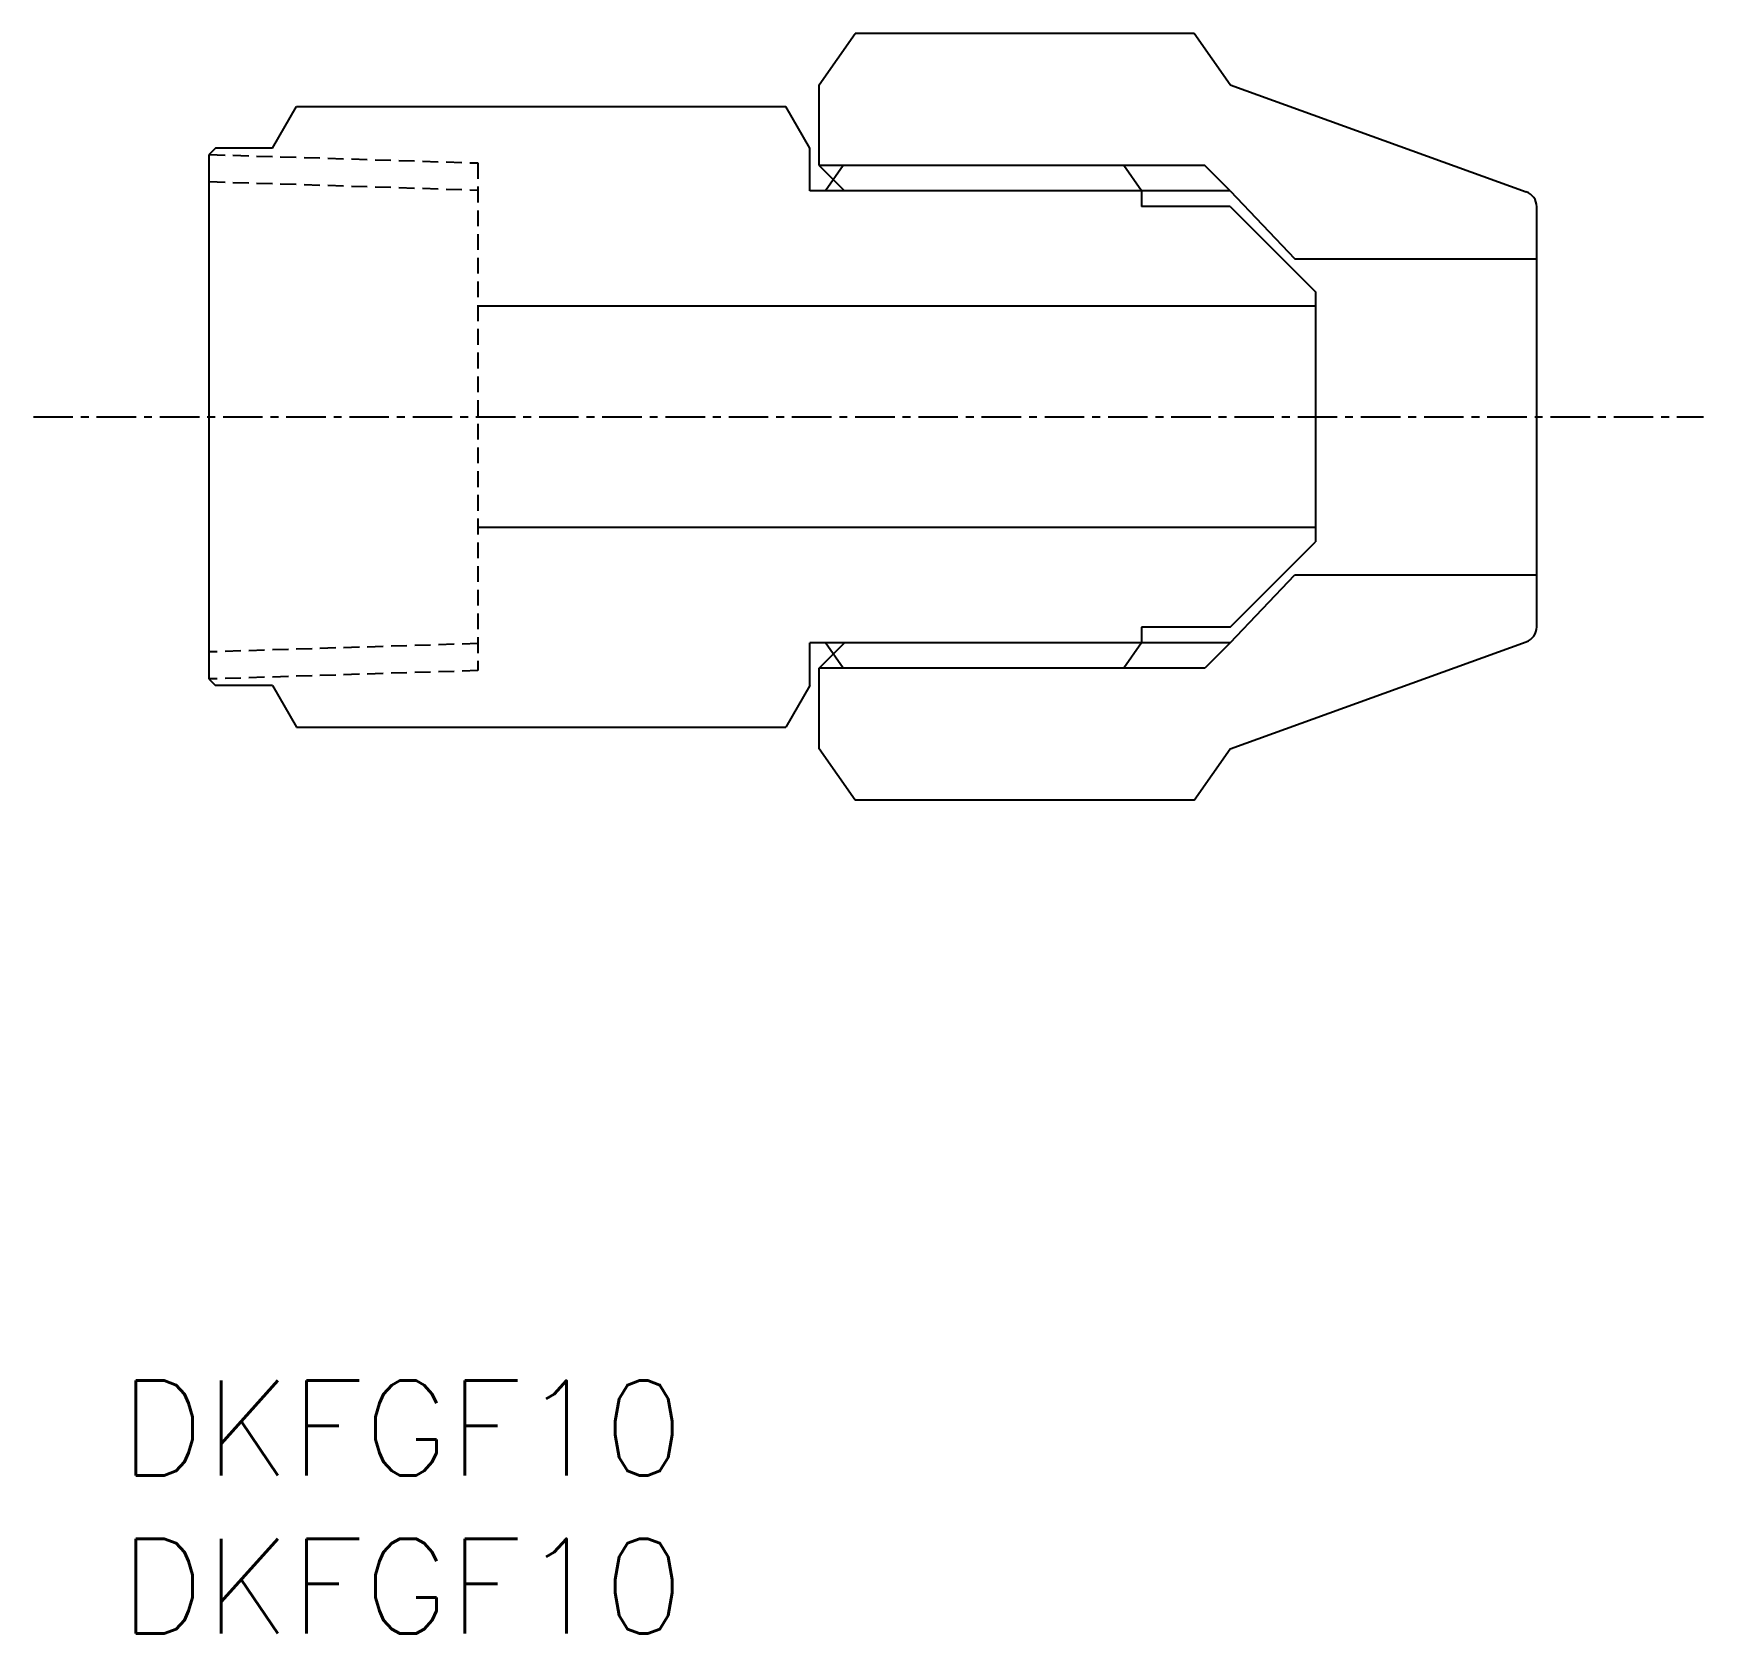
# Model space of a CAD drawing. Extents: x 117 to 169.8, y 69.7 to 120.3.
import ezdxf
from ezdxf.enums import TextEntityAlignment as Align

# ---------------------------------------------------------------- set-up
doc = ezdxf.new("R2010")
doc.units = 0
doc.linetypes.add('CENTER', pattern=[2, 1.25, -0.25, 0.25, -0.25])
doc.linetypes.add('DASHED', pattern=[0.75, 0.5, -0.25])
doc.layers.get('0').update_dxf_attribs({"linetype": 'CONTINUOUS'})
doc.layers.add('CENTER', color=1, linetype='CENTER')
doc.styles.get("Standard").update_dxf_attribs({"font": 'txt.shx', "bigfont": 'extfont.shx'})

msp = doc.modelspace()

# ---------------------------------------------------------------- linework, layer by layer
at = {"color": 7, "linetype": 'CONTINUOUS'}
for p, q in [((141.847, 118.637), (142.984, 120.261)), ((153.709, 120.261), (142.984, 120.261)), ((154.847, 118.637), (153.709, 120.261)), ((141.847, 116.087), (141.847, 118.637)), ((154.847, 118.637), (164.212, 115.254)), ((124.547, 116.637), (125.306, 117.952)), ((125.306, 117.952), (140.787, 117.952)), ((141.547, 116.637), (140.787, 117.952)), ((122.747, 116.637), (122.547, 116.437)), ((122.547, 99.837), (122.547, 116.437)), ((124.547, 116.637), (122.747, 116.637)), ((141.547, 115.287), (141.547, 116.637)), ((141.547, 115.287), (141.547, 116.637)), ((141.847, 116.087), (142.647, 115.287)), ((142.607, 116.087), (142.047, 115.287)), ((151.486, 116.087), (142.607, 116.087)), ((152.047, 115.287), (151.486, 116.087)), ((154.847, 115.287), (154.047, 116.087)), ((152.047, 115.287), (141.547, 115.287)), ((154.847, 115.287), (142.647, 115.287)), ((152.047, 115.287), (152.047, 114.787)), ((154.847, 115.287), (156.897, 113.137)), ((154.847, 114.787), (152.047, 114.787)), ((154.847, 114.787), (157.547, 112.087)), ((164.547, 101.492), (164.547, 114.782)), ((156.897, 113.137), (164.547, 113.137)), ((157.547, 112.087), (157.547, 104.187)), ((157.547, 111.637), (131.047, 111.637)), ((157.547, 104.637), (131.047, 104.637)), ((154.847, 101.487), (157.547, 104.187)), ((154.847, 100.987), (156.897, 103.137)), ((156.897, 103.137), (164.547, 103.137)), ((154.847, 101.487), (152.047, 101.487)), ((152.047, 101.487), (152.047, 100.987)), ((152.047, 100.987), (141.547, 100.987)), ((141.547, 99.637), (141.547, 100.987)), ((141.547, 99.637), (141.547, 100.987)), ((141.847, 100.187), (142.647, 100.987)), ((142.607, 100.187), (142.047, 100.987)), ((154.847, 100.987), (142.647, 100.987)), ((152.047, 100.987), (151.486, 100.187)), ((154.847, 100.987), (154.047, 100.187)), ((154.847, 97.637), (164.212, 101.02)), ((141.847, 97.637), (141.847, 100.187)), ((151.486, 100.187), (142.607, 100.187)), ((122.547, 99.837), (122.747, 99.637)), ((124.547, 99.637), (122.747, 99.637)), ((124.547, 99.637), (125.306, 98.322)), ((141.547, 99.637), (140.787, 98.322)), ((125.306, 98.322), (140.787, 98.322)), ((142.984, 96.013), (141.847, 97.637)), ((153.709, 96.013), (154.847, 97.637)), ((153.709, 96.013), (142.984, 96.013))]:
    msp.add_line(p, q, dxfattribs=at)
at = {"color": 3, "linetype": 'DASHED'}
for p, q in [((122.547, 116.431), (131.047, 116.165)), ((131.047, 116.165), (131.047, 100.109)), ((122.547, 115.575), (131.047, 115.309)), ((131.047, 100.965), (122.547, 100.7)), ((131.047, 100.109), (122.547, 99.844))]:
    msp.add_line(p, q, dxfattribs=at)
at = {"color": 3, "linetype": 'CONTINUOUS'}
for p, q in [((154.047, 116.087), (141.847, 116.087)), ((154.047, 100.187), (141.847, 100.187))]:
    msp.add_line(p, q, dxfattribs=at)
at = {"color": 7, "linetype": 'CONTINUOUS'}
for centre, start, end in [((164.047, 114.782), 0, 70.71), ((164.047, 101.492), 289.29, 0)]:
    msp.add_arc(centre, 0.5, start, end, dxfattribs=at)
at = {"layer": 'CENTER', "color": 1, "linetype": 'CENTER'}
msp.add_line((116.984, 108.137), (169.827, 108.137), dxfattribs=at)

# ---------------------------------------------------------------- texts
at = {"color": 7, "linetype": 'CONTINUOUS'}
for p in [(119.705, 76.154), (119.705, 71.154)]:
    msp.add_text('DKFGF10', height=3, dxfattribs=at).set_placement(p, align=Align.MIDDLE_LEFT)

doc.saveas('drawing.dxf')
